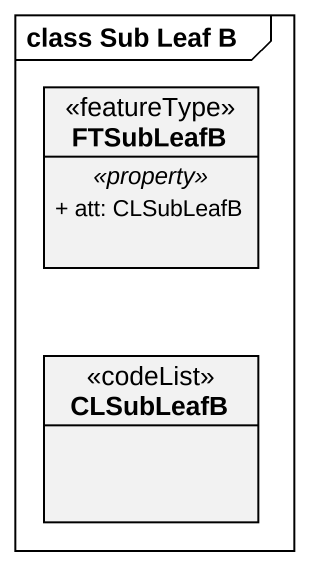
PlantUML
@startuml
mainframe class Sub Leaf B
hide circle
hide empty members
skinparam classAttributeIconSize 0
class FTSubLeafB <<featureType>> {
  .. <<property>> ..
  + att: CLSubLeafB
}
class CLSubLeafB <<codeList>>
@enduml
